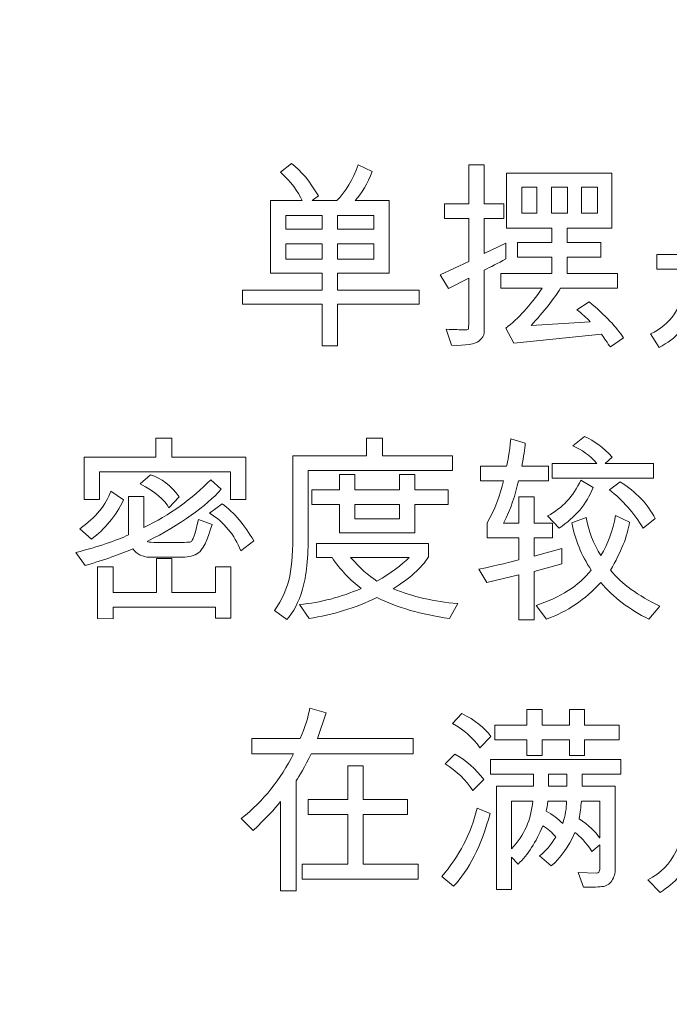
# Model space of a CAD drawing. Header units: millimetres. Extents: x -536 to 886, y 98 to 503.
# Drawn here: x 3.7 to 21.53, y 369.54 to 396.8 of the extents above; entities that cross this region are included whole.
import ezdxf

# ---------------------------------------------------------------- set-up
doc = ezdxf.new("R2010")
doc.units = ezdxf.units.MM
doc.header["$MEASUREMENT"] = 0
doc.layers.add('layer 1', color=7, linetype='Continuous')

msp = doc.modelspace()

# ---------------------------------------------------------------- linework, layer by layer
at = {"layer": 'layer 1', "lineweight": 9}
msp.add_open_spline([(-26.36, 241.324), (-26.36, 241.324), (313.64, 241.324), (313.64, 241.324), (313.64, 241.324), (318.948, 241.327), (324.037, 243.439), (327.788, 247.195), (327.788, 247.195), (331.538, 250.95), (333.644, 256.016), (333.64, 261.324), (333.64, 261.324), (333.64, 261.324), (333.64, 431.324), (333.64, 431.324), (333.64, 431.324), (333.637, 436.632), (331.525, 441.721), (327.77, 445.471), (327.77, 445.471), (324.014, 449.222), (318.948, 451.327), (313.64, 451.324), (313.64, 451.324), (313.64, 451.324), (-26.36, 451.324), (-26.36, 451.324), (-26.36, 451.324), (-31.667, 451.321), (-36.756, 449.209), (-40.507, 445.453), (-40.507, 445.453), (-44.258, 441.698), (-46.363, 436.632), (-46.36, 431.324), (-46.36, 431.324), (-46.36, 431.324), (-46.36, 261.324), (-46.36, 261.324), (-46.36, 261.324), (-46.356, 256.016), (-44.245, 250.927), (-40.489, 247.177), (-40.489, 247.177), (-36.734, 243.426), (-31.667, 241.321), (-26.36, 241.324)], degree=3, knots=[0, 0, 0, 0, 0.083333, 0.083333, 0.083333, 0.083333, 0.166667, 0.166667, 0.166667, 0.166667, 0.25, 0.25, 0.25, 0.25, 0.333333, 0.333333, 0.333333, 0.333333, 0.416667, 0.416667, 0.416667, 0.416667, 0.5, 0.5, 0.5, 0.5, 0.583333, 0.583333, 0.583333, 0.583333, 0.666667, 0.666667, 0.666667, 0.666667, 0.75, 0.75, 0.75, 0.75, 0.833333, 0.833333, 0.833333, 0.833333, 0.916667, 0.916667, 0.916667, 0.916667, 1, 1, 1, 1], dxfattribs=at)
at = {"layer": 'layer 1', "color": 22, "lineweight": 9}
for points, knots in [([(14.642, 389.018), (14.642, 389.018), (12.409, 389.018), (12.409, 389.018), (12.409, 389.018), (12.409, 389.018), (12.409, 387.872), (12.409, 387.872), (12.409, 387.872), (12.409, 387.872), (11.988, 387.872), (11.988, 387.872), (11.988, 387.872), (11.988, 387.872), (11.988, 389.018), (11.988, 389.018), (11.988, 389.018), (11.988, 389.018), (9.799, 389.018), (9.799, 389.018), (9.799, 389.018), (9.799, 389.018), (9.799, 389.4), (9.799, 389.4), (9.799, 389.4), (9.799, 389.4), (11.988, 389.4), (11.988, 389.4), (11.988, 389.4), (11.988, 389.4), (11.988, 389.861), (11.988, 389.861), (11.988, 389.861), (11.988, 389.861), (10.569, 389.861), (10.569, 389.861), (10.569, 389.861), (10.569, 389.861), (10.569, 391.852), (10.569, 391.852), (10.569, 391.852), (10.569, 391.852), (11.438, 391.852), (11.438, 391.852), (11.438, 391.852), (11.326, 392.111), (11.128, 392.37), (10.844, 392.628), (10.844, 392.628), (10.844, 392.628), (11.147, 392.867), (11.147, 392.867), (11.147, 392.867), (11.406, 392.675), (11.651, 392.38), (11.882, 391.98), (11.882, 391.98), (11.882, 391.98), (11.709, 391.858), (11.709, 391.858), (11.709, 391.858), (11.709, 391.858), (11.709, 391.852), (11.709, 391.852), (11.709, 391.852), (11.709, 391.852), (12.387, 391.852), (12.387, 391.852), (12.387, 391.852), (12.632, 392.102), (12.826, 392.429), (12.97, 392.834), (12.97, 392.834), (12.97, 392.834), (13.358, 392.65), (13.358, 392.65), (13.358, 392.65), (13.226, 392.319), (13.07, 392.053), (12.892, 391.852), (12.892, 391.852), (12.892, 391.852), (13.825, 391.852), (13.825, 391.852), (13.825, 391.852), (13.825, 391.852), (13.825, 389.861), (13.825, 389.861), (13.825, 389.861), (13.825, 389.861), (12.409, 389.861), (12.409, 389.861), (12.409, 389.861), (12.409, 389.861), (12.409, 389.4), (12.409, 389.4), (12.409, 389.4), (12.409, 389.4), (14.642, 389.4), (14.642, 389.4), (14.642, 389.4), (14.642, 389.4), (14.642, 389.018), (14.642, 389.018)], [0, 0, 0, 0, 0.038462, 0.038462, 0.038462, 0.038462, 0.076923, 0.076923, 0.076923, 0.076923, 0.115385, 0.115385, 0.115385, 0.115385, 0.153846, 0.153846, 0.153846, 0.153846, 0.192308, 0.192308, 0.192308, 0.192308, 0.230769, 0.230769, 0.230769, 0.230769, 0.269231, 0.269231, 0.269231, 0.269231, 0.307692, 0.307692, 0.307692, 0.307692, 0.346154, 0.346154, 0.346154, 0.346154, 0.384615, 0.384615, 0.384615, 0.384615, 0.423077, 0.423077, 0.423077, 0.423077, 0.461538, 0.461538, 0.461538, 0.461538, 0.5, 0.5, 0.5, 0.5, 0.538462, 0.538462, 0.538462, 0.538462, 0.576923, 0.576923, 0.576923, 0.576923, 0.615385, 0.615385, 0.615385, 0.615385, 0.653846, 0.653846, 0.653846, 0.653846, 0.692308, 0.692308, 0.692308, 0.692308, 0.730769, 0.730769, 0.730769, 0.730769, 0.769231, 0.769231, 0.769231, 0.769231, 0.807692, 0.807692, 0.807692, 0.807692, 0.846154, 0.846154, 0.846154, 0.846154, 0.884615, 0.884615, 0.884615, 0.884615, 0.923077, 0.923077, 0.923077, 0.923077, 0.961538, 0.961538, 0.961538, 0.961538, 1, 1, 1, 1]), ([(17.02, 390.257), (16.809, 390.136), (16.611, 390.033), (16.426, 389.951), (16.426, 389.951), (16.426, 389.951), (16.426, 388.228), (16.426, 388.228), (16.426, 388.228), (16.426, 388.165), (16.377, 388.09), (16.277, 388.004), (16.277, 388.004), (16.178, 387.918), (15.931, 387.88), (15.536, 387.889), (15.536, 387.889), (15.536, 387.889), (15.387, 388.329), (15.387, 388.329), (15.387, 388.329), (15.617, 388.32), (15.773, 388.315), (15.857, 388.315), (15.857, 388.315), (15.936, 388.315), (15.981, 388.318), (15.99, 388.324), (15.99, 388.324), (15.999, 388.331), (16.003, 388.378), (16.003, 388.467), (16.003, 388.467), (16.003, 388.467), (16.003, 389.728), (16.003, 389.728), (16.003, 389.728), (16.003, 389.728), (15.453, 389.441), (15.453, 389.441), (15.453, 389.441), (15.453, 389.441), (15.225, 389.818), (15.225, 389.818), (15.225, 389.818), (15.225, 389.818), (16.003, 390.183), (16.003, 390.183), (16.003, 390.183), (16.003, 390.183), (16.003, 391.361), (16.003, 391.361), (16.003, 391.361), (16.003, 391.361), (15.342, 391.361), (15.342, 391.361), (15.342, 391.361), (15.342, 391.361), (15.342, 391.768), (15.342, 391.768), (15.342, 391.768), (15.342, 391.768), (16.003, 391.768), (16.003, 391.768), (16.003, 391.768), (16.003, 391.768), (16.003, 392.829), (16.003, 392.829), (16.003, 392.829), (16.003, 392.829), (16.426, 392.829), (16.426, 392.829), (16.426, 392.829), (16.426, 392.829), (16.426, 391.768), (16.426, 391.768), (16.426, 391.768), (16.426, 391.768), (16.971, 391.768), (16.971, 391.768), (16.971, 391.768), (16.971, 391.768), (16.971, 391.361), (16.971, 391.361), (16.971, 391.361), (16.971, 391.361), (16.426, 391.361), (16.426, 391.361), (16.426, 391.361), (16.426, 391.361), (16.426, 390.401), (16.426, 390.401), (16.426, 390.401), (16.426, 390.401), (17.02, 390.691), (17.02, 390.691), (17.02, 390.691), (17.02, 390.691), (17.02, 390.257), (17.02, 390.257)], [0, 0, 0, 0, 0.04, 0.04, 0.04, 0.04, 0.08, 0.08, 0.08, 0.08, 0.12, 0.12, 0.12, 0.12, 0.16, 0.16, 0.16, 0.16, 0.2, 0.2, 0.2, 0.2, 0.24, 0.24, 0.24, 0.24, 0.28, 0.28, 0.28, 0.28, 0.32, 0.32, 0.32, 0.32, 0.36, 0.36, 0.36, 0.36, 0.4, 0.4, 0.4, 0.4, 0.44, 0.44, 0.44, 0.44, 0.48, 0.48, 0.48, 0.48, 0.52, 0.52, 0.52, 0.52, 0.56, 0.56, 0.56, 0.56, 0.6, 0.6, 0.6, 0.6, 0.64, 0.64, 0.64, 0.64, 0.68, 0.68, 0.68, 0.68, 0.72, 0.72, 0.72, 0.72, 0.76, 0.76, 0.76, 0.76, 0.8, 0.8, 0.8, 0.8, 0.84, 0.84, 0.84, 0.84, 0.88, 0.88, 0.88, 0.88, 0.92, 0.92, 0.92, 0.92, 0.96, 0.96, 0.96, 0.96, 1, 1, 1, 1]), ([(20.244, 388.095), (20.244, 388.095), (19.888, 387.845), (19.888, 387.845), (19.888, 387.845), (19.856, 387.885), (19.812, 387.946), (19.757, 388.03), (19.757, 388.03), (19.703, 388.113), (19.665, 388.167), (19.644, 388.19), (19.644, 388.19), (19.644, 388.19), (17.237, 387.951), (17.237, 387.951), (17.237, 387.951), (17.237, 387.951), (17.026, 388.361), (17.026, 388.361), (17.026, 388.361), (17.362, 388.618), (17.693, 388.981), (18.016, 389.451), (18.016, 389.451), (18.016, 389.451), (16.882, 389.451), (16.882, 389.451), (16.882, 389.451), (16.882, 389.451), (16.882, 389.856), (16.882, 389.856), (16.882, 389.856), (16.882, 389.856), (18.282, 389.856), (18.282, 389.856), (18.282, 389.856), (18.282, 389.856), (18.282, 390.3), (18.282, 390.3), (18.282, 390.3), (18.282, 390.3), (17.338, 390.3), (17.338, 390.3), (17.338, 390.3), (17.338, 390.3), (17.338, 390.707), (17.338, 390.707), (17.338, 390.707), (17.338, 390.707), (18.282, 390.707), (18.282, 390.707), (18.282, 390.707), (18.282, 390.707), (18.282, 391.101), (18.282, 391.101), (18.282, 391.101), (18.282, 391.101), (17.037, 391.101), (17.037, 391.101), (17.037, 391.101), (17.037, 391.101), (17.037, 392.606), (17.037, 392.606), (17.037, 392.606), (17.037, 392.606), (19.931, 392.606), (19.931, 392.606), (19.931, 392.606), (19.931, 392.606), (19.931, 391.101), (19.931, 391.101), (19.931, 391.101), (19.931, 391.101), (18.705, 391.101), (18.705, 391.101), (18.705, 391.101), (18.705, 391.101), (18.705, 390.707), (18.705, 390.707), (18.705, 390.707), (18.705, 390.707), (19.627, 390.707), (19.627, 390.707), (19.627, 390.707), (19.627, 390.707), (19.627, 390.3), (19.627, 390.3), (19.627, 390.3), (19.627, 390.3), (18.705, 390.3), (18.705, 390.3), (18.705, 390.3), (18.705, 390.3), (18.705, 389.856), (18.705, 389.856), (18.705, 389.856), (18.705, 389.856), (20.081, 389.856), (20.081, 389.856), (20.081, 389.856), (20.081, 389.856), (20.081, 389.451), (20.081, 389.451), (20.081, 389.451), (20.081, 389.451), (18.52, 389.451), (18.52, 389.451), (18.52, 389.451), (18.334, 389.153), (18.066, 388.814), (17.715, 388.434), (17.715, 388.434), (17.715, 388.434), (19.337, 388.534), (19.337, 388.534), (19.337, 388.534), (19.24, 388.64), (19.116, 388.749), (18.966, 388.863), (18.966, 388.863), (18.966, 388.863), (19.305, 389.08), (19.305, 389.08), (19.305, 389.08), (19.753, 388.707), (20.066, 388.379), (20.244, 388.095)], [0, 0, 0, 0, 0.03125, 0.03125, 0.03125, 0.03125, 0.0625, 0.0625, 0.0625, 0.0625, 0.09375, 0.09375, 0.09375, 0.09375, 0.125, 0.125, 0.125, 0.125, 0.15625, 0.15625, 0.15625, 0.15625, 0.1875, 0.1875, 0.1875, 0.1875, 0.21875, 0.21875, 0.21875, 0.21875, 0.25, 0.25, 0.25, 0.25, 0.28125, 0.28125, 0.28125, 0.28125, 0.3125, 0.3125, 0.3125, 0.3125, 0.34375, 0.34375, 0.34375, 0.34375, 0.375, 0.375, 0.375, 0.375, 0.40625, 0.40625, 0.40625, 0.40625, 0.4375, 0.4375, 0.4375, 0.4375, 0.46875, 0.46875, 0.46875, 0.46875, 0.5, 0.5, 0.5, 0.5, 0.53125, 0.53125, 0.53125, 0.53125, 0.5625, 0.5625, 0.5625, 0.5625, 0.59375, 0.59375, 0.59375, 0.59375, 0.625, 0.625, 0.625, 0.625, 0.65625, 0.65625, 0.65625, 0.65625, 0.6875, 0.6875, 0.6875, 0.6875, 0.71875, 0.71875, 0.71875, 0.71875, 0.75, 0.75, 0.75, 0.75, 0.78125, 0.78125, 0.78125, 0.78125, 0.8125, 0.8125, 0.8125, 0.8125, 0.84375, 0.84375, 0.84375, 0.84375, 0.875, 0.875, 0.875, 0.875, 0.90625, 0.90625, 0.90625, 0.90625, 0.9375, 0.9375, 0.9375, 0.9375, 0.96875, 0.96875, 0.96875, 0.96875, 1, 1, 1, 1]), ([(17.875, 391.507), (17.875, 391.507), (17.875, 392.224), (17.875, 392.224), (17.875, 392.224), (17.875, 392.224), (17.46, 392.224), (17.46, 392.224), (17.46, 392.224), (17.46, 392.224), (17.46, 391.507), (17.46, 391.507), (17.46, 391.507), (17.46, 391.507), (17.875, 391.507), (17.875, 391.507)], [0, 0, 0, 0, 0.25, 0.25, 0.25, 0.25, 0.5, 0.5, 0.5, 0.5, 0.75, 0.75, 0.75, 0.75, 1, 1, 1, 1]), ([(18.716, 391.507), (18.716, 391.507), (18.716, 392.224), (18.716, 392.224), (18.716, 392.224), (18.716, 392.224), (18.276, 392.224), (18.276, 392.224), (18.276, 392.224), (18.276, 392.224), (18.276, 391.507), (18.276, 391.507), (18.276, 391.507), (18.276, 391.507), (18.716, 391.507), (18.716, 391.507)], [0, 0, 0, 0, 0.25, 0.25, 0.25, 0.25, 0.5, 0.5, 0.5, 0.5, 0.75, 0.75, 0.75, 0.75, 1, 1, 1, 1]), ([(19.532, 391.507), (19.532, 391.507), (19.532, 392.224), (19.532, 392.224), (19.532, 392.224), (19.532, 392.224), (19.093, 392.224), (19.093, 392.224), (19.093, 392.224), (19.093, 392.224), (19.093, 391.507), (19.093, 391.507), (19.093, 391.507), (19.093, 391.507), (19.532, 391.507), (19.532, 391.507)], [0, 0, 0, 0, 0.25, 0.25, 0.25, 0.25, 0.5, 0.5, 0.5, 0.5, 0.75, 0.75, 0.75, 0.75, 1, 1, 1, 1]), ([(11.988, 391.073), (11.988, 391.073), (11.988, 391.445), (11.988, 391.445), (11.988, 391.445), (11.988, 391.445), (10.993, 391.445), (10.993, 391.445), (10.993, 391.445), (10.993, 391.445), (10.993, 391.073), (10.993, 391.073), (10.993, 391.073), (10.993, 391.073), (11.988, 391.073), (11.988, 391.073)], [0, 0, 0, 0, 0.25, 0.25, 0.25, 0.25, 0.5, 0.5, 0.5, 0.5, 0.75, 0.75, 0.75, 0.75, 1, 1, 1, 1]), ([(13.405, 391.073), (13.405, 391.073), (13.405, 391.445), (13.405, 391.445), (13.405, 391.445), (13.405, 391.445), (12.409, 391.445), (12.409, 391.445), (12.409, 391.445), (12.409, 391.445), (12.409, 391.073), (12.409, 391.073), (12.409, 391.073), (12.409, 391.073), (13.405, 391.073), (13.405, 391.073)], [0, 0, 0, 0, 0.25, 0.25, 0.25, 0.25, 0.5, 0.5, 0.5, 0.5, 0.75, 0.75, 0.75, 0.75, 1, 1, 1, 1]), ([(11.988, 390.246), (11.988, 390.246), (11.988, 390.667), (11.988, 390.667), (11.988, 390.667), (11.988, 390.667), (10.993, 390.667), (10.993, 390.667), (10.993, 390.667), (10.993, 390.667), (10.993, 390.246), (10.993, 390.246), (10.993, 390.246), (10.993, 390.246), (11.988, 390.246), (11.988, 390.246)], [0, 0, 0, 0, 0.25, 0.25, 0.25, 0.25, 0.5, 0.5, 0.5, 0.5, 0.75, 0.75, 0.75, 0.75, 1, 1, 1, 1]), ([(13.405, 390.246), (13.405, 390.246), (13.405, 390.667), (13.405, 390.667), (13.405, 390.667), (13.405, 390.667), (12.409, 390.667), (12.409, 390.667), (12.409, 390.667), (12.409, 390.667), (12.409, 390.246), (12.409, 390.246), (12.409, 390.246), (12.409, 390.246), (13.405, 390.246), (13.405, 390.246)], [0, 0, 0, 0, 0.25, 0.25, 0.25, 0.25, 0.5, 0.5, 0.5, 0.5, 0.75, 0.75, 0.75, 0.75, 1, 1, 1, 1]), ([(25.943, 388.513), (25.943, 388.513), (25.731, 388.084), (25.731, 388.084), (25.731, 388.084), (25.731, 388.084), (23.859, 388.084), (23.859, 388.084), (23.859, 388.084), (23.328, 388.084), (22.764, 388.342), (22.169, 388.857), (22.169, 388.857), (22.005, 388.42), (21.69, 388.077), (21.225, 387.829), (21.225, 387.829), (21.225, 387.829), (20.986, 388.201), (20.986, 388.201), (20.986, 388.201), (21.261, 388.33), (21.48, 388.512), (21.643, 388.749), (21.643, 388.749), (21.806, 388.986), (21.893, 389.344), (21.903, 389.823), (21.903, 389.823), (21.903, 389.823), (22.316, 389.756), (22.316, 389.756), (22.316, 389.756), (22.316, 389.576), (22.304, 389.423), (22.281, 389.296), (22.281, 389.296), (22.566, 388.995), (22.875, 388.785), (23.208, 388.668), (23.208, 388.668), (23.208, 388.668), (23.208, 389.972), (23.208, 389.972), (23.208, 389.972), (23.208, 389.972), (21.16, 389.972), (21.16, 389.972), (21.16, 389.972), (21.16, 389.972), (21.16, 390.379), (21.16, 390.379), (21.16, 390.379), (21.16, 390.379), (25.704, 390.379), (25.704, 390.379), (25.704, 390.379), (25.704, 390.379), (25.704, 389.972), (25.704, 389.972), (25.704, 389.972), (25.704, 389.972), (23.647, 389.972), (23.647, 389.972), (23.647, 389.972), (23.647, 389.972), (23.647, 389.546), (23.647, 389.546), (23.647, 389.546), (23.647, 389.546), (25.281, 389.546), (25.281, 389.546), (25.281, 389.546), (25.281, 389.546), (25.281, 389.14), (25.281, 389.14), (25.281, 389.14), (25.281, 389.14), (23.647, 389.14), (23.647, 389.14), (23.647, 389.14), (23.647, 389.14), (23.647, 388.54), (23.647, 388.54), (23.647, 388.54), (23.839, 388.506), (23.987, 388.489), (24.093, 388.491), (24.093, 388.491), (24.093, 388.491), (25.943, 388.513), (25.943, 388.513)], [0, 0, 0, 0, 0.043478, 0.043478, 0.043478, 0.043478, 0.086957, 0.086957, 0.086957, 0.086957, 0.130435, 0.130435, 0.130435, 0.130435, 0.173913, 0.173913, 0.173913, 0.173913, 0.217391, 0.217391, 0.217391, 0.217391, 0.26087, 0.26087, 0.26087, 0.26087, 0.304348, 0.304348, 0.304348, 0.304348, 0.347826, 0.347826, 0.347826, 0.347826, 0.391304, 0.391304, 0.391304, 0.391304, 0.434783, 0.434783, 0.434783, 0.434783, 0.478261, 0.478261, 0.478261, 0.478261, 0.521739, 0.521739, 0.521739, 0.521739, 0.565217, 0.565217, 0.565217, 0.565217, 0.608696, 0.608696, 0.608696, 0.608696, 0.652174, 0.652174, 0.652174, 0.652174, 0.695652, 0.695652, 0.695652, 0.695652, 0.73913, 0.73913, 0.73913, 0.73913, 0.782609, 0.782609, 0.782609, 0.782609, 0.826087, 0.826087, 0.826087, 0.826087, 0.869565, 0.869565, 0.869565, 0.869565, 0.913043, 0.913043, 0.913043, 0.913043, 0.956522, 0.956522, 0.956522, 0.956522, 1, 1, 1, 1]), ([(9.895, 383.663), (9.895, 383.663), (9.474, 383.663), (9.474, 383.663), (9.474, 383.663), (9.474, 383.663), (9.474, 384.419), (9.474, 384.419), (9.474, 384.419), (9.474, 384.419), (5.88, 384.419), (5.88, 384.419), (5.88, 384.419), (5.88, 384.419), (5.88, 383.663), (5.88, 383.663), (5.88, 383.663), (5.88, 383.663), (5.457, 383.663), (5.457, 383.663), (5.457, 383.663), (5.457, 383.663), (5.457, 384.823), (5.457, 384.823), (5.457, 384.823), (5.457, 384.823), (7.429, 384.823), (7.429, 384.823), (7.429, 384.823), (7.429, 384.823), (7.429, 385.347), (7.429, 385.347), (7.429, 385.347), (7.429, 385.347), (7.862, 385.347), (7.862, 385.347), (7.862, 385.347), (7.862, 385.347), (7.862, 384.823), (7.862, 384.823), (7.862, 384.823), (7.862, 384.823), (9.895, 384.823), (9.895, 384.823), (9.895, 384.823), (9.895, 384.823), (9.895, 383.663), (9.895, 383.663)], [0, 0, 0, 0, 0.083333, 0.083333, 0.083333, 0.083333, 0.166667, 0.166667, 0.166667, 0.166667, 0.25, 0.25, 0.25, 0.25, 0.333333, 0.333333, 0.333333, 0.333333, 0.416667, 0.416667, 0.416667, 0.416667, 0.5, 0.5, 0.5, 0.5, 0.583333, 0.583333, 0.583333, 0.583333, 0.666667, 0.666667, 0.666667, 0.666667, 0.75, 0.75, 0.75, 0.75, 0.833333, 0.833333, 0.833333, 0.833333, 0.916667, 0.916667, 0.916667, 0.916667, 1, 1, 1, 1]), ([(15.556, 384.457), (15.556, 384.457), (11.606, 384.457), (11.606, 384.457), (11.606, 384.457), (11.606, 384.457), (11.606, 382.73), (11.606, 382.73), (11.606, 382.73), (11.606, 382.073), (11.553, 381.567), (11.447, 381.21), (11.447, 381.21), (11.342, 380.854), (11.198, 380.576), (11.018, 380.375), (11.018, 380.375), (11.018, 380.375), (10.678, 380.624), (10.678, 380.624), (10.678, 380.624), (10.895, 380.928), (11.034, 381.243), (11.095, 381.568), (11.095, 381.568), (11.156, 381.894), (11.185, 382.302), (11.185, 382.792), (11.185, 382.792), (11.185, 382.792), (11.185, 384.864), (11.185, 384.864), (11.185, 384.864), (11.185, 384.864), (13.201, 384.864), (13.201, 384.864), (13.201, 384.864), (13.201, 384.864), (13.201, 385.342), (13.201, 385.342), (13.201, 385.342), (13.201, 385.342), (13.641, 385.342), (13.641, 385.342), (13.641, 385.342), (13.641, 385.342), (13.641, 384.864), (13.641, 384.864), (13.641, 384.864), (13.641, 384.864), (15.556, 384.864), (15.556, 384.864), (15.556, 384.864), (15.556, 384.864), (15.556, 384.457), (15.556, 384.457)], [0, 0, 0, 0, 0.071429, 0.071429, 0.071429, 0.071429, 0.142857, 0.142857, 0.142857, 0.142857, 0.214286, 0.214286, 0.214286, 0.214286, 0.285714, 0.285714, 0.285714, 0.285714, 0.357143, 0.357143, 0.357143, 0.357143, 0.428571, 0.428571, 0.428571, 0.428571, 0.5, 0.5, 0.5, 0.5, 0.571429, 0.571429, 0.571429, 0.571429, 0.642857, 0.642857, 0.642857, 0.642857, 0.714286, 0.714286, 0.714286, 0.714286, 0.785714, 0.785714, 0.785714, 0.785714, 0.857143, 0.857143, 0.857143, 0.857143, 0.928571, 0.928571, 0.928571, 0.928571, 1, 1, 1, 1]), ([(18.561, 381.902), (18.561, 381.902), (17.802, 381.696), (17.802, 381.696), (17.802, 381.696), (17.802, 381.696), (17.802, 380.369), (17.802, 380.369), (17.802, 380.369), (17.802, 380.369), (17.379, 380.369), (17.379, 380.369), (17.379, 380.369), (17.379, 380.369), (17.379, 381.606), (17.379, 381.606), (17.379, 381.606), (17.379, 381.606), (16.502, 381.392), (16.502, 381.392), (16.502, 381.392), (16.502, 381.392), (16.28, 381.753), (16.28, 381.753), (16.28, 381.753), (16.819, 381.87), (17.185, 381.957), (17.379, 382.013), (17.379, 382.013), (17.379, 382.013), (17.379, 382.613), (17.379, 382.613), (17.379, 382.613), (17.379, 382.613), (16.508, 382.613), (16.508, 382.613), (16.508, 382.613), (16.508, 382.613), (16.508, 383.025), (16.508, 383.025), (16.508, 383.025), (16.714, 383.383), (16.863, 383.769), (16.956, 384.18), (16.956, 384.18), (16.956, 384.18), (16.323, 384.18), (16.323, 384.18), (16.323, 384.18), (16.323, 384.18), (16.323, 384.58), (16.323, 384.58), (16.323, 384.58), (16.323, 384.58), (17.044, 384.58), (17.044, 384.58), (17.044, 384.58), (17.079, 384.701), (17.117, 384.949), (17.156, 385.325), (17.156, 385.325), (17.156, 385.325), (17.552, 385.207), (17.552, 385.207), (17.552, 385.207), (17.543, 385.053), (17.511, 384.844), (17.457, 384.58), (17.457, 384.58), (17.457, 384.58), (18.195, 384.58), (18.195, 384.58), (18.195, 384.58), (18.195, 384.58), (18.195, 384.18), (18.195, 384.18), (18.195, 384.18), (18.195, 384.18), (17.368, 384.18), (17.368, 384.18), (17.368, 384.18), (17.29, 383.801), (17.155, 383.412), (16.961, 383.014), (16.961, 383.014), (16.961, 383.014), (17.379, 383.014), (17.379, 383.014), (17.379, 383.014), (17.379, 383.014), (17.379, 383.736), (17.379, 383.736), (17.379, 383.736), (17.379, 383.736), (17.802, 383.736), (17.802, 383.736), (17.802, 383.736), (17.802, 383.736), (17.802, 383.014), (17.802, 383.014), (17.802, 383.014), (17.802, 383.014), (18.301, 383.014), (18.301, 383.014), (18.301, 383.014), (18.301, 383.014), (18.301, 382.613), (18.301, 382.613), (18.301, 382.613), (18.301, 382.613), (17.802, 382.613), (17.802, 382.613), (17.802, 382.613), (17.802, 382.613), (17.802, 382.114), (17.802, 382.114), (17.802, 382.114), (17.802, 382.114), (18.561, 382.319), (18.561, 382.319), (18.561, 382.319), (18.561, 382.319), (18.561, 381.902), (18.561, 381.902)], [0, 0, 0, 0, 0.032258, 0.032258, 0.032258, 0.032258, 0.064516, 0.064516, 0.064516, 0.064516, 0.096774, 0.096774, 0.096774, 0.096774, 0.129032, 0.129032, 0.129032, 0.129032, 0.16129, 0.16129, 0.16129, 0.16129, 0.193548, 0.193548, 0.193548, 0.193548, 0.225806, 0.225806, 0.225806, 0.225806, 0.258065, 0.258065, 0.258065, 0.258065, 0.290323, 0.290323, 0.290323, 0.290323, 0.322581, 0.322581, 0.322581, 0.322581, 0.354839, 0.354839, 0.354839, 0.354839, 0.387097, 0.387097, 0.387097, 0.387097, 0.419355, 0.419355, 0.419355, 0.419355, 0.451613, 0.451613, 0.451613, 0.451613, 0.483871, 0.483871, 0.483871, 0.483871, 0.516129, 0.516129, 0.516129, 0.516129, 0.548387, 0.548387, 0.548387, 0.548387, 0.580645, 0.580645, 0.580645, 0.580645, 0.612903, 0.612903, 0.612903, 0.612903, 0.645161, 0.645161, 0.645161, 0.645161, 0.677419, 0.677419, 0.677419, 0.677419, 0.709677, 0.709677, 0.709677, 0.709677, 0.741935, 0.741935, 0.741935, 0.741935, 0.774194, 0.774194, 0.774194, 0.774194, 0.806452, 0.806452, 0.806452, 0.806452, 0.83871, 0.83871, 0.83871, 0.83871, 0.870968, 0.870968, 0.870968, 0.870968, 0.903226, 0.903226, 0.903226, 0.903226, 0.935484, 0.935484, 0.935484, 0.935484, 0.967742, 0.967742, 0.967742, 0.967742, 1, 1, 1, 1]), ([(21.073, 384.251), (21.073, 384.251), (18.296, 384.251), (18.296, 384.251), (18.296, 384.251), (18.296, 384.251), (18.296, 384.653), (18.296, 384.653), (18.296, 384.653), (18.296, 384.653), (19.513, 384.653), (19.513, 384.653), (19.513, 384.653), (19.325, 384.873), (19.108, 385.034), (18.862, 385.135), (18.862, 385.135), (18.862, 385.135), (19.174, 385.391), (19.174, 385.391), (19.174, 385.391), (19.447, 385.273), (19.701, 385.086), (19.933, 384.829), (19.933, 384.829), (19.933, 384.829), (19.746, 384.653), (19.746, 384.653), (19.746, 384.653), (19.746, 384.653), (21.073, 384.653), (21.073, 384.653), (21.073, 384.653), (21.073, 384.653), (21.073, 384.251), (21.073, 384.251)], [0, 0, 0, 0, 0.111111, 0.111111, 0.111111, 0.111111, 0.222222, 0.222222, 0.222222, 0.222222, 0.333333, 0.333333, 0.333333, 0.333333, 0.444444, 0.444444, 0.444444, 0.444444, 0.555556, 0.555556, 0.555556, 0.555556, 0.666667, 0.666667, 0.666667, 0.666667, 0.777778, 0.777778, 0.777778, 0.777778, 0.888889, 0.888889, 0.888889, 0.888889, 1, 1, 1, 1]), ([(9.219, 383.947), (8.795, 383.473), (8.118, 382.995), (7.184, 382.512), (7.184, 382.512), (7.22, 382.494), (7.43, 382.485), (7.811, 382.485), (7.811, 382.485), (8.149, 382.485), (8.341, 382.492), (8.386, 382.505), (8.386, 382.505), (8.431, 382.517), (8.501, 382.721), (8.595, 383.118), (8.595, 383.118), (8.595, 383.118), (8.967, 382.979), (8.967, 382.979), (8.967, 382.979), (8.834, 382.536), (8.709, 382.276), (8.592, 382.2), (8.592, 382.2), (8.475, 382.124), (8.331, 382.086), (8.161, 382.086), (8.161, 382.086), (8.161, 382.086), (7.246, 382.086), (7.246, 382.086), (7.246, 382.086), (7.066, 382.086), (6.914, 382.161), (6.791, 382.312), (6.791, 382.312), (6.46, 382.17), (6.026, 382.018), (5.489, 381.853), (5.489, 381.853), (5.489, 381.853), (5.234, 382.214), (5.234, 382.214), (5.234, 382.214), (5.865, 382.377), (6.345, 382.538), (6.674, 382.697), (6.674, 382.697), (6.674, 382.697), (6.674, 383.752), (6.674, 383.752), (6.674, 383.752), (6.674, 383.752), (7.095, 383.752), (7.095, 383.752), (7.095, 383.752), (7.095, 383.752), (7.095, 382.897), (7.095, 382.897), (7.095, 382.897), (7.806, 383.243), (8.419, 383.68), (8.934, 384.207), (8.934, 384.207), (8.934, 384.207), (9.219, 383.947), (9.219, 383.947)], [0, 0, 0, 0, 0.058824, 0.058824, 0.058824, 0.058824, 0.117647, 0.117647, 0.117647, 0.117647, 0.176471, 0.176471, 0.176471, 0.176471, 0.235294, 0.235294, 0.235294, 0.235294, 0.294118, 0.294118, 0.294118, 0.294118, 0.352941, 0.352941, 0.352941, 0.352941, 0.411765, 0.411765, 0.411765, 0.411765, 0.470588, 0.470588, 0.470588, 0.470588, 0.529412, 0.529412, 0.529412, 0.529412, 0.588235, 0.588235, 0.588235, 0.588235, 0.647059, 0.647059, 0.647059, 0.647059, 0.705882, 0.705882, 0.705882, 0.705882, 0.764706, 0.764706, 0.764706, 0.764706, 0.823529, 0.823529, 0.823529, 0.823529, 0.882353, 0.882353, 0.882353, 0.882353, 0.941176, 0.941176, 0.941176, 0.941176, 1, 1, 1, 1]), ([(8.069, 383.736), (8.069, 383.736), (7.783, 383.44), (7.783, 383.44), (7.783, 383.44), (7.668, 383.656), (7.405, 383.874), (6.995, 384.096), (6.995, 384.096), (6.995, 384.096), (7.28, 384.341), (7.28, 384.341), (7.28, 384.341), (7.578, 384.252), (7.841, 384.051), (8.069, 383.736)], [0, 0, 0, 0, 0.25, 0.25, 0.25, 0.25, 0.5, 0.5, 0.5, 0.5, 0.75, 0.75, 0.75, 0.75, 1, 1, 1, 1]), ([(15.439, 383.524), (15.439, 383.524), (14.528, 383.524), (14.528, 383.524), (14.528, 383.524), (14.528, 383.524), (14.528, 382.751), (14.528, 382.751), (14.528, 382.751), (14.528, 382.751), (12.463, 382.751), (12.463, 382.751), (12.463, 382.751), (12.463, 382.751), (12.463, 383.524), (12.463, 383.524), (12.463, 383.524), (12.463, 383.524), (11.701, 383.524), (11.701, 383.524), (11.701, 383.524), (11.701, 383.524), (11.701, 383.929), (11.701, 383.929), (11.701, 383.929), (11.701, 383.929), (12.463, 383.929), (12.463, 383.929), (12.463, 383.929), (12.463, 383.929), (12.463, 384.352), (12.463, 384.352), (12.463, 384.352), (12.463, 384.352), (12.878, 384.352), (12.878, 384.352), (12.878, 384.352), (12.878, 384.352), (12.878, 383.929), (12.878, 383.929), (12.878, 383.929), (12.878, 383.929), (14.107, 383.929), (14.107, 383.929), (14.107, 383.929), (14.107, 383.929), (14.107, 384.352), (14.107, 384.352), (14.107, 384.352), (14.107, 384.352), (14.528, 384.352), (14.528, 384.352), (14.528, 384.352), (14.528, 384.352), (14.528, 383.929), (14.528, 383.929), (14.528, 383.929), (14.528, 383.929), (15.439, 383.929), (15.439, 383.929), (15.439, 383.929), (15.439, 383.929), (15.439, 383.524), (15.439, 383.524)], [0, 0, 0, 0, 0.0625, 0.0625, 0.0625, 0.0625, 0.125, 0.125, 0.125, 0.125, 0.1875, 0.1875, 0.1875, 0.1875, 0.25, 0.25, 0.25, 0.25, 0.3125, 0.3125, 0.3125, 0.3125, 0.375, 0.375, 0.375, 0.375, 0.4375, 0.4375, 0.4375, 0.4375, 0.5, 0.5, 0.5, 0.5, 0.5625, 0.5625, 0.5625, 0.5625, 0.625, 0.625, 0.625, 0.625, 0.6875, 0.6875, 0.6875, 0.6875, 0.75, 0.75, 0.75, 0.75, 0.8125, 0.8125, 0.8125, 0.8125, 0.875, 0.875, 0.875, 0.875, 0.9375, 0.9375, 0.9375, 0.9375, 1, 1, 1, 1]), ([(19.413, 383.996), (19.238, 383.543), (18.927, 383.171), (18.48, 382.884), (18.48, 382.884), (18.48, 382.884), (18.168, 383.218), (18.168, 383.218), (18.168, 383.218), (18.571, 383.426), (18.875, 383.752), (19.08, 384.197), (19.08, 384.197), (19.08, 384.197), (19.413, 383.996), (19.413, 383.996)], [0, 0, 0, 0, 0.25, 0.25, 0.25, 0.25, 0.5, 0.5, 0.5, 0.5, 0.75, 0.75, 0.75, 0.75, 1, 1, 1, 1]), ([(21.117, 383.142), (21.117, 383.142), (20.785, 382.879), (20.785, 382.879), (20.785, 382.879), (20.532, 383.302), (20.225, 383.652), (19.863, 383.929), (19.863, 383.929), (19.863, 383.929), (20.157, 384.151), (20.157, 384.151), (20.157, 384.151), (20.594, 383.874), (20.914, 383.538), (21.117, 383.142)], [0, 0, 0, 0, 0.25, 0.25, 0.25, 0.25, 0.5, 0.5, 0.5, 0.5, 0.75, 0.75, 0.75, 0.75, 1, 1, 1, 1]), ([(6.539, 383.652), (6.325, 383.212), (6.032, 382.855), (5.657, 382.58), (5.657, 382.58), (5.657, 382.58), (5.34, 382.862), (5.34, 382.862), (5.34, 382.862), (5.777, 383.179), (6.06, 383.521), (6.189, 383.891), (6.189, 383.891), (6.189, 383.891), (6.539, 383.652), (6.539, 383.652)], [0, 0, 0, 0, 0.25, 0.25, 0.25, 0.25, 0.5, 0.5, 0.5, 0.5, 0.75, 0.75, 0.75, 0.75, 1, 1, 1, 1]), ([(10.111, 382.534), (10.111, 382.534), (9.756, 382.263), (9.756, 382.263), (9.756, 382.263), (9.582, 382.699), (9.297, 383.042), (8.901, 383.291), (8.901, 383.291), (8.901, 383.291), (9.246, 383.551), (9.246, 383.551), (9.246, 383.551), (9.573, 383.302), (9.862, 382.963), (10.111, 382.534)], [0, 0, 0, 0, 0.25, 0.25, 0.25, 0.25, 0.5, 0.5, 0.5, 0.5, 0.75, 0.75, 0.75, 0.75, 1, 1, 1, 1]), ([(14.107, 383.136), (14.107, 383.136), (14.107, 383.524), (14.107, 383.524), (14.107, 383.524), (14.107, 383.524), (12.883, 383.524), (12.883, 383.524), (12.883, 383.524), (12.883, 383.524), (12.883, 383.136), (12.883, 383.136), (12.883, 383.136), (12.883, 383.136), (14.107, 383.136), (14.107, 383.136)], [0, 0, 0, 0, 0.25, 0.25, 0.25, 0.25, 0.5, 0.5, 0.5, 0.5, 0.75, 0.75, 0.75, 0.75, 1, 1, 1, 1]), ([(21.246, 380.746), (21.246, 380.746), (20.94, 380.391), (20.94, 380.391), (20.94, 380.391), (20.409, 380.652), (19.97, 380.985), (19.622, 381.392), (19.622, 381.392), (19.2, 380.926), (18.707, 380.592), (18.141, 380.391), (18.141, 380.391), (18.141, 380.391), (17.85, 380.763), (17.85, 380.763), (17.85, 380.763), (18.518, 380.981), (19.021, 381.305), (19.361, 381.734), (19.361, 381.734), (19.094, 382.137), (18.917, 382.568), (18.83, 383.025), (18.83, 383.025), (18.83, 383.025), (19.223, 383.174), (19.223, 383.174), (19.223, 383.174), (19.288, 382.804), (19.424, 382.455), (19.63, 382.13), (19.63, 382.13), (19.818, 382.444), (19.951, 382.809), (20.029, 383.223), (20.029, 383.223), (20.029, 383.223), (20.411, 383.042), (20.411, 383.042), (20.411, 383.042), (20.356, 382.66), (20.182, 382.224), (19.891, 381.734), (19.891, 381.734), (20.196, 381.356), (20.648, 381.027), (21.246, 380.746)], [0, 0, 0, 0, 0.083333, 0.083333, 0.083333, 0.083333, 0.166667, 0.166667, 0.166667, 0.166667, 0.25, 0.25, 0.25, 0.25, 0.333333, 0.333333, 0.333333, 0.333333, 0.416667, 0.416667, 0.416667, 0.416667, 0.5, 0.5, 0.5, 0.5, 0.583333, 0.583333, 0.583333, 0.583333, 0.666667, 0.666667, 0.666667, 0.666667, 0.75, 0.75, 0.75, 0.75, 0.833333, 0.833333, 0.833333, 0.833333, 0.916667, 0.916667, 0.916667, 0.916667, 1, 1, 1, 1]), ([(15.702, 380.814), (15.702, 380.814), (15.474, 380.407), (15.474, 380.407), (15.474, 380.407), (14.702, 380.512), (14.04, 380.703), (13.489, 380.98), (13.489, 380.98), (12.888, 380.692), (12.268, 380.501), (11.628, 380.407), (11.628, 380.407), (11.628, 380.407), (11.368, 380.79), (11.368, 380.79), (11.368, 380.79), (11.941, 380.842), (12.504, 380.989), (13.057, 381.23), (13.057, 381.23), (12.754, 381.452), (12.487, 381.735), (12.257, 382.079), (12.257, 382.079), (12.257, 382.079), (11.833, 382.079), (11.833, 382.079), (11.833, 382.079), (11.833, 382.079), (11.833, 382.464), (11.833, 382.464), (11.833, 382.464), (11.833, 382.464), (14.902, 382.464), (14.902, 382.464), (14.902, 382.464), (14.902, 382.464), (14.902, 382.092), (14.902, 382.092), (14.902, 382.092), (14.705, 381.792), (14.382, 381.501), (13.933, 381.219), (13.933, 381.219), (14.465, 381.003), (15.055, 380.868), (15.702, 380.814)], [0, 0, 0, 0, 0.083333, 0.083333, 0.083333, 0.083333, 0.166667, 0.166667, 0.166667, 0.166667, 0.25, 0.25, 0.25, 0.25, 0.333333, 0.333333, 0.333333, 0.333333, 0.416667, 0.416667, 0.416667, 0.416667, 0.5, 0.5, 0.5, 0.5, 0.583333, 0.583333, 0.583333, 0.583333, 0.666667, 0.666667, 0.666667, 0.666667, 0.75, 0.75, 0.75, 0.75, 0.833333, 0.833333, 0.833333, 0.833333, 0.916667, 0.916667, 0.916667, 0.916667, 1, 1, 1, 1]), ([(9.484, 380.413), (9.484, 380.413), (9.061, 380.413), (9.061, 380.413), (9.061, 380.413), (9.061, 380.413), (9.061, 380.714), (9.061, 380.714), (9.061, 380.714), (9.061, 380.714), (6.251, 380.714), (6.251, 380.714), (6.251, 380.714), (6.251, 380.714), (6.251, 380.396), (6.251, 380.396), (6.251, 380.396), (6.251, 380.396), (5.828, 380.407), (5.828, 380.407), (5.828, 380.407), (5.828, 380.407), (5.828, 381.823), (5.828, 381.823), (5.828, 381.823), (5.828, 381.823), (6.251, 381.823), (6.251, 381.823), (6.251, 381.823), (6.251, 381.823), (6.251, 381.118), (6.251, 381.118), (6.251, 381.118), (6.251, 381.118), (7.439, 381.118), (7.439, 381.118), (7.439, 381.118), (7.439, 381.118), (7.439, 382.045), (7.439, 382.045), (7.439, 382.045), (7.439, 382.045), (7.862, 382.045), (7.862, 382.045), (7.862, 382.045), (7.862, 382.045), (7.862, 381.118), (7.862, 381.118), (7.862, 381.118), (7.862, 381.118), (9.061, 381.118), (9.061, 381.118), (9.061, 381.118), (9.061, 381.118), (9.061, 381.823), (9.061, 381.823), (9.061, 381.823), (9.061, 381.823), (9.484, 381.823), (9.484, 381.823), (9.484, 381.823), (9.484, 381.823), (9.484, 380.413), (9.484, 380.413)], [0, 0, 0, 0, 0.0625, 0.0625, 0.0625, 0.0625, 0.125, 0.125, 0.125, 0.125, 0.1875, 0.1875, 0.1875, 0.1875, 0.25, 0.25, 0.25, 0.25, 0.3125, 0.3125, 0.3125, 0.3125, 0.375, 0.375, 0.375, 0.375, 0.4375, 0.4375, 0.4375, 0.4375, 0.5, 0.5, 0.5, 0.5, 0.5625, 0.5625, 0.5625, 0.5625, 0.625, 0.625, 0.625, 0.625, 0.6875, 0.6875, 0.6875, 0.6875, 0.75, 0.75, 0.75, 0.75, 0.8125, 0.8125, 0.8125, 0.8125, 0.875, 0.875, 0.875, 0.875, 0.9375, 0.9375, 0.9375, 0.9375, 1, 1, 1, 1]), ([(14.368, 382.079), (14.368, 382.079), (12.767, 382.079), (12.767, 382.079), (12.767, 382.079), (13.013, 381.794), (13.254, 381.579), (13.489, 381.43), (13.489, 381.43), (13.872, 381.649), (14.165, 381.865), (14.368, 382.079)], [0, 0, 0, 0, 0.333333, 0.333333, 0.333333, 0.333333, 0.666667, 0.666667, 0.666667, 0.666667, 1, 1, 1, 1]), ([(14.482, 376.702), (14.482, 376.702), (11.687, 376.702), (11.687, 376.702), (11.687, 376.702), (11.499, 376.337), (11.362, 376.089), (11.275, 375.958), (11.275, 375.958), (11.275, 375.958), (11.275, 372.947), (11.275, 372.947), (11.275, 372.947), (11.275, 372.947), (10.844, 372.947), (10.844, 372.947), (10.844, 372.947), (10.844, 372.947), (10.844, 375.392), (10.844, 375.392), (10.844, 375.392), (10.69, 375.189), (10.44, 374.926), (10.092, 374.602), (10.092, 374.602), (10.092, 374.602), (9.769, 374.925), (9.769, 374.925), (9.769, 374.925), (10.377, 375.411), (10.854, 376.004), (11.199, 376.702), (11.199, 376.702), (11.199, 376.702), (10.059, 376.702), (10.059, 376.702), (10.059, 376.702), (10.059, 376.702), (10.059, 377.114), (10.059, 377.114), (10.059, 377.114), (10.059, 377.114), (11.386, 377.114), (11.386, 377.114), (11.386, 377.114), (11.515, 377.415), (11.602, 377.693), (11.649, 377.953), (11.649, 377.953), (11.649, 377.953), (12.092, 377.825), (12.092, 377.825), (12.092, 377.825), (12.092, 377.825), (11.858, 377.114), (11.858, 377.114), (11.858, 377.114), (11.858, 377.114), (14.482, 377.114), (14.482, 377.114), (14.482, 377.114), (14.482, 377.114), (14.482, 376.702), (14.482, 376.702)], [0, 0, 0, 0, 0.0625, 0.0625, 0.0625, 0.0625, 0.125, 0.125, 0.125, 0.125, 0.1875, 0.1875, 0.1875, 0.1875, 0.25, 0.25, 0.25, 0.25, 0.3125, 0.3125, 0.3125, 0.3125, 0.375, 0.375, 0.375, 0.375, 0.4375, 0.4375, 0.4375, 0.4375, 0.5, 0.5, 0.5, 0.5, 0.5625, 0.5625, 0.5625, 0.5625, 0.625, 0.625, 0.625, 0.625, 0.6875, 0.6875, 0.6875, 0.6875, 0.75, 0.75, 0.75, 0.75, 0.8125, 0.8125, 0.8125, 0.8125, 0.875, 0.875, 0.875, 0.875, 0.9375, 0.9375, 0.9375, 0.9375, 1, 1, 1, 1]), ([(20.131, 377.081), (20.131, 377.081), (19.182, 377.081), (19.182, 377.081), (19.182, 377.081), (19.182, 377.081), (19.182, 376.653), (19.182, 376.653), (19.182, 376.653), (19.182, 376.653), (18.765, 376.653), (18.765, 376.653), (18.765, 376.653), (18.765, 376.653), (18.765, 377.081), (18.765, 377.081), (18.765, 377.081), (18.765, 377.081), (18.016, 377.081), (18.016, 377.081), (18.016, 377.081), (18.016, 377.081), (18.016, 376.653), (18.016, 376.653), (18.016, 376.653), (18.016, 376.653), (17.598, 376.653), (17.598, 376.653), (17.598, 376.653), (17.598, 376.653), (17.598, 377.081), (17.598, 377.081), (17.598, 377.081), (17.598, 377.081), (16.72, 377.081), (16.72, 377.081), (16.72, 377.081), (16.72, 377.081), (16.72, 377.486), (16.72, 377.486), (16.72, 377.486), (16.72, 377.486), (17.598, 377.486), (17.598, 377.486), (17.598, 377.486), (17.598, 377.486), (17.598, 377.909), (17.598, 377.909), (17.598, 377.909), (17.598, 377.909), (18.016, 377.909), (18.016, 377.909), (18.016, 377.909), (18.016, 377.909), (18.016, 377.486), (18.016, 377.486), (18.016, 377.486), (18.016, 377.486), (18.765, 377.486), (18.765, 377.486), (18.765, 377.486), (18.765, 377.486), (18.765, 377.909), (18.765, 377.909), (18.765, 377.909), (18.765, 377.909), (19.182, 377.909), (19.182, 377.909), (19.182, 377.909), (19.182, 377.909), (19.182, 377.486), (19.182, 377.486), (19.182, 377.486), (19.182, 377.486), (20.131, 377.486), (20.131, 377.486), (20.131, 377.486), (20.131, 377.486), (20.131, 377.081), (20.131, 377.081)], [0, 0, 0, 0, 0.05, 0.05, 0.05, 0.05, 0.1, 0.1, 0.1, 0.1, 0.15, 0.15, 0.15, 0.15, 0.2, 0.2, 0.2, 0.2, 0.25, 0.25, 0.25, 0.25, 0.3, 0.3, 0.3, 0.3, 0.35, 0.35, 0.35, 0.35, 0.4, 0.4, 0.4, 0.4, 0.45, 0.45, 0.45, 0.45, 0.5, 0.5, 0.5, 0.5, 0.55, 0.55, 0.55, 0.55, 0.6, 0.6, 0.6, 0.6, 0.65, 0.65, 0.65, 0.65, 0.7, 0.7, 0.7, 0.7, 0.75, 0.75, 0.75, 0.75, 0.8, 0.8, 0.8, 0.8, 0.85, 0.85, 0.85, 0.85, 0.9, 0.9, 0.9, 0.9, 0.95, 0.95, 0.95, 0.95, 1, 1, 1, 1]), ([(16.614, 377.174), (16.614, 377.174), (16.309, 376.865), (16.309, 376.865), (16.309, 376.865), (16.109, 377.147), (15.858, 377.368), (15.558, 377.529), (15.558, 377.529), (15.558, 377.529), (15.816, 377.804), (15.816, 377.804), (15.816, 377.804), (16.174, 377.622), (16.44, 377.413), (16.614, 377.174)], [0, 0, 0, 0, 0.25, 0.25, 0.25, 0.25, 0.5, 0.5, 0.5, 0.5, 0.75, 0.75, 0.75, 0.75, 1, 1, 1, 1]), ([(25.999, 373.585), (25.999, 373.585), (25.666, 373.18), (25.666, 373.18), (25.666, 373.18), (25.666, 373.18), (24.231, 373.18), (24.231, 373.18), (24.231, 373.18), (23.42, 373.18), (22.712, 373.392), (22.104, 373.813), (22.104, 373.813), (21.95, 373.48), (21.668, 373.176), (21.255, 372.902), (21.255, 372.902), (21.255, 372.902), (20.916, 373.246), (20.916, 373.246), (20.916, 373.246), (21.61, 373.604), (21.948, 374.29), (21.931, 375.302), (21.931, 375.302), (21.931, 375.302), (22.405, 375.243), (22.405, 375.243), (22.405, 375.243), (22.405, 374.808), (22.355, 374.475), (22.253, 374.241), (22.253, 374.241), (22.501, 374.033), (22.806, 373.868), (23.17, 373.748), (23.17, 373.748), (23.17, 373.748), (23.17, 375.72), (23.17, 375.72), (23.17, 375.72), (23.17, 375.72), (21.748, 375.72), (21.748, 375.72), (21.748, 375.72), (21.748, 375.72), (21.748, 377.543), (21.748, 377.543), (21.748, 377.543), (21.748, 377.543), (24.871, 377.543), (24.871, 377.543), (24.871, 377.543), (24.871, 377.543), (24.871, 375.72), (24.871, 375.72), (24.871, 375.72), (24.871, 375.72), (23.609, 375.72), (23.609, 375.72), (23.609, 375.72), (23.609, 375.72), (23.609, 374.979), (23.609, 374.979), (23.609, 374.979), (23.609, 374.979), (25.27, 374.979), (25.27, 374.979), (25.27, 374.979), (25.27, 374.979), (25.27, 374.575), (25.27, 374.575), (25.27, 374.575), (25.27, 374.575), (23.609, 374.575), (23.609, 374.575), (23.609, 374.575), (23.609, 374.575), (23.609, 373.647), (23.609, 373.647), (23.609, 373.647), (23.765, 373.591), (24.562, 373.57), (25.999, 373.585)], [0, 0, 0, 0, 0.047619, 0.047619, 0.047619, 0.047619, 0.095238, 0.095238, 0.095238, 0.095238, 0.142857, 0.142857, 0.142857, 0.142857, 0.190476, 0.190476, 0.190476, 0.190476, 0.238095, 0.238095, 0.238095, 0.238095, 0.285714, 0.285714, 0.285714, 0.285714, 0.333333, 0.333333, 0.333333, 0.333333, 0.380952, 0.380952, 0.380952, 0.380952, 0.428571, 0.428571, 0.428571, 0.428571, 0.47619, 0.47619, 0.47619, 0.47619, 0.52381, 0.52381, 0.52381, 0.52381, 0.571429, 0.571429, 0.571429, 0.571429, 0.619048, 0.619048, 0.619048, 0.619048, 0.666667, 0.666667, 0.666667, 0.666667, 0.714286, 0.714286, 0.714286, 0.714286, 0.761905, 0.761905, 0.761905, 0.761905, 0.809524, 0.809524, 0.809524, 0.809524, 0.857143, 0.857143, 0.857143, 0.857143, 0.904762, 0.904762, 0.904762, 0.904762, 0.952381, 0.952381, 0.952381, 0.952381, 1, 1, 1, 1]), ([(16.416, 375.991), (16.416, 375.991), (16.119, 375.692), (16.119, 375.692), (16.119, 375.692), (15.926, 375.98), (15.671, 376.224), (15.355, 376.425), (15.355, 376.425), (15.355, 376.425), (15.62, 376.691), (15.62, 376.691), (15.62, 376.691), (15.937, 376.516), (16.202, 376.282), (16.416, 375.991)], [0, 0, 0, 0, 0.25, 0.25, 0.25, 0.25, 0.5, 0.5, 0.5, 0.5, 0.75, 0.75, 0.75, 0.75, 1, 1, 1, 1]), ([(20.175, 376.141), (20.175, 376.141), (19.115, 376.141), (19.115, 376.141), (19.115, 376.141), (19.115, 376.141), (19.115, 375.809), (19.115, 375.809), (19.115, 375.809), (19.115, 375.809), (20.015, 375.809), (20.015, 375.809), (20.015, 375.809), (20.015, 375.809), (20.015, 373.568), (20.015, 373.568), (20.015, 373.568), (20.03, 373.471), (20.007, 373.368), (19.949, 373.258), (19.949, 373.258), (19.89, 373.149), (19.806, 373.085), (19.699, 373.068), (19.699, 373.068), (19.592, 373.051), (19.407, 373.043), (19.147, 373.043), (19.147, 373.043), (19.147, 373.043), (19.008, 373.452), (19.008, 373.452), (19.008, 373.452), (19.008, 373.452), (19.503, 373.43), (19.503, 373.43), (19.503, 373.43), (19.566, 373.43), (19.597, 373.466), (19.597, 373.536), (19.597, 373.536), (19.597, 373.536), (19.597, 374.204), (19.597, 374.204), (19.597, 374.204), (19.597, 374.204), (19.381, 374.024), (19.381, 374.024), (19.381, 374.024), (19.218, 374.272), (19.062, 374.445), (18.914, 374.543), (18.914, 374.543), (18.74, 374.148), (18.524, 373.844), (18.266, 373.631), (18.266, 373.631), (18.266, 373.631), (17.948, 373.903), (17.948, 373.903), (17.948, 373.903), (18.109, 374.029), (18.257, 374.202), (18.393, 374.42), (18.393, 374.42), (18.292, 374.541), (18.171, 374.644), (18.032, 374.729), (18.032, 374.729), (17.853, 374.281), (17.629, 373.931), (17.359, 373.68), (17.359, 373.68), (17.359, 373.68), (17.181, 373.865), (17.181, 373.865), (17.181, 373.865), (17.181, 373.865), (17.181, 372.98), (17.181, 372.98), (17.181, 372.98), (17.181, 372.98), (16.766, 372.98), (16.766, 372.98), (16.766, 372.98), (16.766, 372.98), (16.766, 375.809), (16.766, 375.809), (16.766, 375.809), (16.766, 375.809), (17.777, 375.809), (17.777, 375.809), (17.777, 375.809), (17.777, 375.809), (17.777, 376.141), (17.777, 376.141), (17.777, 376.141), (17.777, 376.141), (16.603, 376.141), (16.603, 376.141), (16.603, 376.141), (16.603, 376.141), (16.603, 376.547), (16.603, 376.547), (16.603, 376.547), (16.603, 376.547), (20.175, 376.547), (20.175, 376.547), (20.175, 376.547), (20.175, 376.547), (20.175, 376.141), (20.175, 376.141)], [0, 0, 0, 0, 0.035714, 0.035714, 0.035714, 0.035714, 0.071429, 0.071429, 0.071429, 0.071429, 0.107143, 0.107143, 0.107143, 0.107143, 0.142857, 0.142857, 0.142857, 0.142857, 0.178571, 0.178571, 0.178571, 0.178571, 0.214286, 0.214286, 0.214286, 0.214286, 0.25, 0.25, 0.25, 0.25, 0.285714, 0.285714, 0.285714, 0.285714, 0.321429, 0.321429, 0.321429, 0.321429, 0.357143, 0.357143, 0.357143, 0.357143, 0.392857, 0.392857, 0.392857, 0.392857, 0.428571, 0.428571, 0.428571, 0.428571, 0.464286, 0.464286, 0.464286, 0.464286, 0.5, 0.5, 0.5, 0.5, 0.535714, 0.535714, 0.535714, 0.535714, 0.571429, 0.571429, 0.571429, 0.571429, 0.607143, 0.607143, 0.607143, 0.607143, 0.642857, 0.642857, 0.642857, 0.642857, 0.678571, 0.678571, 0.678571, 0.678571, 0.714286, 0.714286, 0.714286, 0.714286, 0.75, 0.75, 0.75, 0.75, 0.785714, 0.785714, 0.785714, 0.785714, 0.821429, 0.821429, 0.821429, 0.821429, 0.857143, 0.857143, 0.857143, 0.857143, 0.892857, 0.892857, 0.892857, 0.892857, 0.928571, 0.928571, 0.928571, 0.928571, 0.964286, 0.964286, 0.964286, 0.964286, 1, 1, 1, 1]), ([(14.614, 373.265), (14.614, 373.265), (11.438, 373.265), (11.438, 373.265), (11.438, 373.265), (11.438, 373.265), (11.438, 373.675), (11.438, 373.675), (11.438, 373.675), (11.438, 373.675), (12.688, 373.675), (12.688, 373.675), (12.688, 373.675), (12.688, 373.675), (12.688, 375.036), (12.688, 375.036), (12.688, 375.036), (12.688, 375.036), (11.598, 375.036), (11.598, 375.036), (11.598, 375.036), (11.598, 375.036), (11.598, 375.446), (11.598, 375.446), (11.598, 375.446), (11.598, 375.446), (12.688, 375.446), (12.688, 375.446), (12.688, 375.446), (12.688, 375.446), (12.688, 376.374), (12.688, 376.374), (12.688, 376.374), (12.688, 376.374), (13.114, 376.374), (13.114, 376.374), (13.114, 376.374), (13.114, 376.374), (13.114, 375.446), (13.114, 375.446), (13.114, 375.446), (13.114, 375.446), (14.321, 375.446), (14.321, 375.446), (14.321, 375.446), (14.321, 375.446), (14.321, 375.036), (14.321, 375.036), (14.321, 375.036), (14.321, 375.036), (13.114, 375.036), (13.114, 375.036), (13.114, 375.036), (13.114, 375.036), (13.114, 373.675), (13.114, 373.675), (13.114, 373.675), (13.114, 373.675), (14.614, 373.675), (14.614, 373.675), (14.614, 373.675), (14.614, 373.675), (14.614, 373.265), (14.614, 373.265)], [0, 0, 0, 0, 0.0625, 0.0625, 0.0625, 0.0625, 0.125, 0.125, 0.125, 0.125, 0.1875, 0.1875, 0.1875, 0.1875, 0.25, 0.25, 0.25, 0.25, 0.3125, 0.3125, 0.3125, 0.3125, 0.375, 0.375, 0.375, 0.375, 0.4375, 0.4375, 0.4375, 0.4375, 0.5, 0.5, 0.5, 0.5, 0.5625, 0.5625, 0.5625, 0.5625, 0.625, 0.625, 0.625, 0.625, 0.6875, 0.6875, 0.6875, 0.6875, 0.75, 0.75, 0.75, 0.75, 0.8125, 0.8125, 0.8125, 0.8125, 0.875, 0.875, 0.875, 0.875, 0.9375, 0.9375, 0.9375, 0.9375, 1, 1, 1, 1]), ([(18.697, 375.809), (18.697, 375.809), (18.697, 376.141), (18.697, 376.141), (18.697, 376.141), (18.697, 376.141), (18.193, 376.141), (18.193, 376.141), (18.193, 376.141), (18.193, 376.141), (18.193, 375.809), (18.193, 375.809), (18.193, 375.809), (18.193, 375.809), (18.697, 375.809), (18.697, 375.809)], [0, 0, 0, 0, 0.25, 0.25, 0.25, 0.25, 0.5, 0.5, 0.5, 0.5, 0.75, 0.75, 0.75, 0.75, 1, 1, 1, 1]), ([(17.758, 375.403), (17.758, 375.403), (17.181, 375.403), (17.181, 375.403), (17.181, 375.403), (17.181, 375.403), (17.181, 374.098), (17.181, 374.098), (17.181, 374.098), (17.526, 374.465), (17.718, 374.9), (17.758, 375.403)], [0, 0, 0, 0, 0.333333, 0.333333, 0.333333, 0.333333, 0.666667, 0.666667, 0.666667, 0.666667, 1, 1, 1, 1]), ([(18.686, 375.403), (18.686, 375.403), (18.17, 375.403), (18.17, 375.403), (18.17, 375.403), (18.16, 375.281), (18.145, 375.191), (18.127, 375.131), (18.127, 375.131), (18.308, 375.028), (18.459, 374.915), (18.581, 374.793), (18.581, 374.793), (18.651, 375.007), (18.686, 375.211), (18.686, 375.403)], [0, 0, 0, 0, 0.25, 0.25, 0.25, 0.25, 0.5, 0.5, 0.5, 0.5, 0.75, 0.75, 0.75, 0.75, 1, 1, 1, 1]), ([(19.597, 374.396), (19.597, 374.396), (19.597, 375.403), (19.597, 375.403), (19.597, 375.403), (19.597, 375.403), (19.093, 375.403), (19.093, 375.403), (19.093, 375.403), (19.081, 375.24), (19.059, 375.079), (19.031, 374.919), (19.031, 374.919), (19.293, 374.741), (19.48, 374.566), (19.592, 374.396), (19.592, 374.396), (19.592, 374.396), (19.597, 374.396), (19.597, 374.396)], [0, 0, 0, 0, 0.2, 0.2, 0.2, 0.2, 0.4, 0.4, 0.4, 0.4, 0.6, 0.6, 0.6, 0.6, 0.8, 0.8, 0.8, 0.8, 1, 1, 1, 1]), ([(16.592, 375.064), (16.345, 374.172), (16.009, 373.509), (15.588, 373.075), (15.588, 373.075), (15.588, 373.075), (15.266, 373.335), (15.266, 373.335), (15.266, 373.335), (15.741, 373.887), (16.065, 374.513), (16.236, 375.213), (16.236, 375.213), (16.236, 375.213), (16.592, 375.064), (16.592, 375.064)], [0, 0, 0, 0, 0.25, 0.25, 0.25, 0.25, 0.5, 0.5, 0.5, 0.5, 0.75, 0.75, 0.75, 0.75, 1, 1, 1, 1])]:
    msp.add_open_spline(points, degree=3, knots=knots, dxfattribs=at)

doc.saveas('drawing.dxf')
